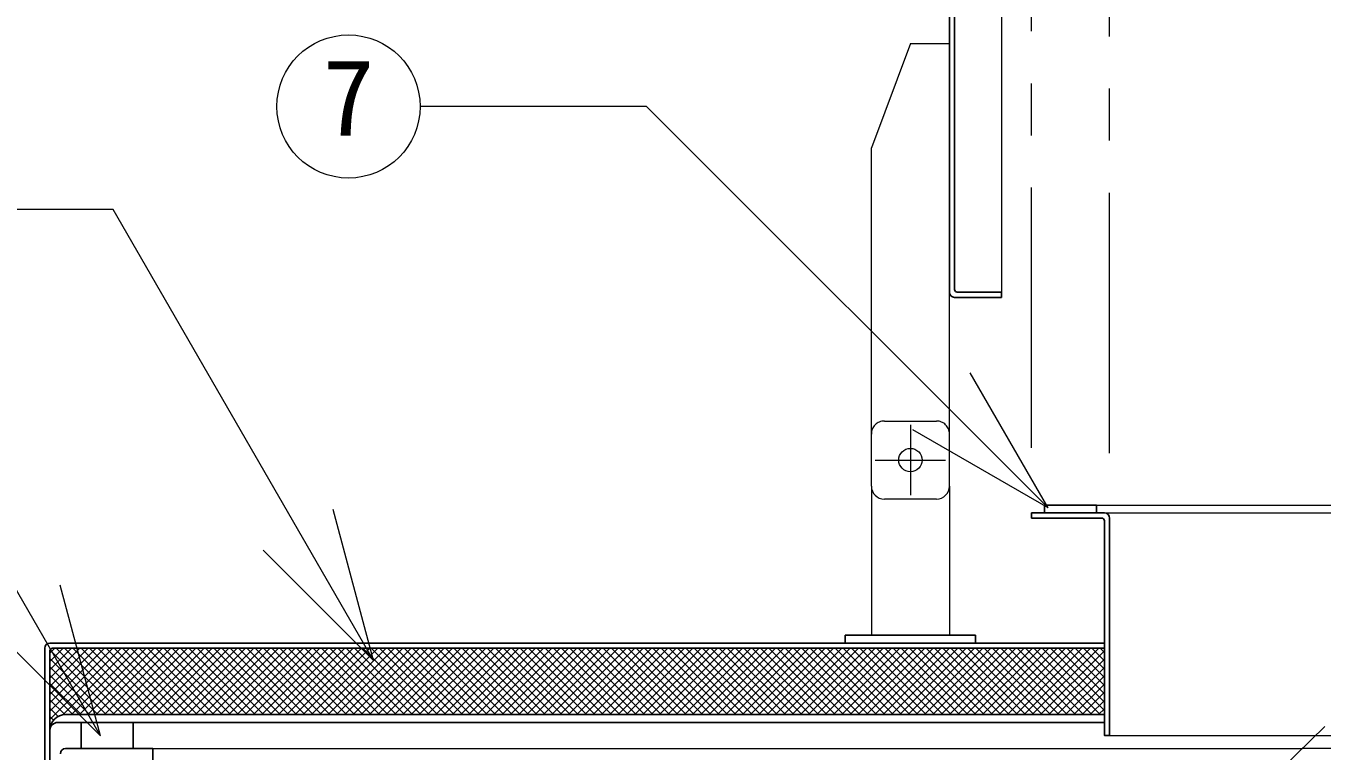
# Model space of a CAD drawing. Units: millimetres at full size, sheet at 1:20; details may follow other scales. Extents: x -4246 to 3854, y -2716 to 2904.
# Drawn here: x -3579.3 to -3081.5, y -447.7 to -169.1 of the extents above; entities that cross this region are included whole.
import ezdxf
from ezdxf.enums import TextEntityAlignment as Align

# ---------------------------------------------------------------- set-up
doc = ezdxf.new("R2010")
doc.units = ezdxf.units.MM
doc.header["$LTSCALE"] = 20
doc.linetypes.add('CHAIN1', pattern=[8, 5, -1, 1, -1])
doc.linetypes.add('DASHED1', pattern=[1.8, 1.2, -0.6])
doc.layers.add('0-0', color=7, linetype='Continuous', lineweight=9)
doc.styles.add('ＭＳ ゴシック', font='')
doc.styles.get('ＭＳ ゴシック').set_extended_font_data('MS Gothic')

msp = doc.modelspace()

# ---------------------------------------------------------------- linework, layer by layer
at = {"layer": '0-0', "color": 4, "linetype": 'CHAIN1'}
for p, q in [((-3193.1, -331.17), (-3193.1, 203.33)), ((-3163.1, -333.17), (-3163.1, 128.33)), ((-3239.6, -322.37), (-3239.6, -349.37)), ((-3253.1, -335.87), (-3226.1, -335.87))]:
    msp.add_line(p, q, dxfattribs=at)
at = {"layer": '0-0', "color": 4}
for p, q in [((-3204.6, 139.63), (-3204.6, -271.37)), ((-3254.6, -345.87), (-3254.6, -403.17)), ((-3224.6, -345.87), (-3224.6, -403.17)), ((-3168.1, -353.17), (-3014.93, -353.17)), ((-3165.1, -356.17), (-3017.01, -356.17)), ((-3570.1, -435.53), (-3542.75, -408.17)), ((-3570.1, -432.35), (-3545.93, -408.17)), ((-3570.1, -429.16), (-3549.11, -408.17)), ((-3570.1, -425.98), (-3552.29, -408.17)), ((-3570.1, -422.8), (-3555.48, -408.17)), ((-3570.1, -419.62), (-3558.66, -408.17)), ((-3570.1, -416.44), (-3561.84, -408.17)), ((-3570.1, -413.25), (-3565.02, -408.17)), ((-3570.1, -410.07), (-3568.2, -408.17)), ((-3567.66, -408.17), (-3542.16, -433.67)), ((-3565.16, -433.77), (-3539.57, -408.17)), ((-3564.48, -408.17), (-3538.98, -433.67)), ((-3561.88, -433.67), (-3536.38, -408.17)), ((-3561.3, -408.17), (-3535.8, -433.67)), ((-3558.7, -433.67), (-3533.2, -408.17)), ((-3558.12, -408.17), (-3532.62, -433.67)), ((-3555.52, -433.67), (-3530.02, -408.17)), ((-3554.94, -408.17), (-3529.44, -433.67)), ((-3552.34, -433.67), (-3526.84, -408.17)), ((-3551.76, -408.17), (-3526.26, -433.67)), ((-3549.16, -433.67), (-3523.66, -408.17)), ((-3548.57, -408.17), (-3523.07, -433.67)), ((-3545.97, -433.67), (-3520.47, -408.17)), ((-3545.39, -408.17), (-3519.89, -433.67)), ((-3542.79, -433.67), (-3517.29, -408.17)), ((-3542.21, -408.17), (-3516.71, -433.67)), ((-3539.61, -433.67), (-3514.11, -408.17)), ((-3539.03, -408.17), (-3513.53, -433.67)), ((-3536.43, -433.67), (-3510.93, -408.17)), ((-3535.85, -408.17), (-3510.35, -433.67)), ((-3533.25, -433.67), (-3507.75, -408.17)), ((-3532.66, -408.17), (-3507.16, -433.67)), ((-3530.06, -433.67), (-3504.56, -408.17)), ((-3529.48, -408.17), (-3503.98, -433.67)), ((-3526.88, -433.67), (-3501.38, -408.17)), ((-3526.3, -408.17), (-3500.8, -433.67)), ((-3523.7, -433.67), (-3498.2, -408.17)), ((-3523.12, -408.17), (-3497.62, -433.67)), ((-3520.52, -433.67), (-3495.02, -408.17)), ((-3519.94, -408.17), (-3494.44, -433.67)), ((-3517.34, -433.67), (-3491.84, -408.17)), ((-3516.75, -408.17), (-3491.25, -433.67)), ((-3514.15, -433.67), (-3488.65, -408.17)), ((-3513.57, -408.17), (-3488.07, -433.67)), ((-3510.97, -433.67), (-3485.47, -408.17)), ((-3510.39, -408.17), (-3484.89, -433.67)), ((-3507.79, -433.67), (-3482.29, -408.17)), ((-3507.21, -408.17), (-3481.71, -433.67)), ((-3504.61, -433.67), (-3479.11, -408.17)), ((-3504.03, -408.17), (-3478.53, -433.67)), ((-3501.43, -433.67), (-3475.93, -408.17)), ((-3500.84, -408.17), (-3475.34, -433.67)), ((-3498.24, -433.67), (-3472.74, -408.17)), ((-3497.66, -408.17), (-3472.16, -433.67)), ((-3495.06, -433.67), (-3469.56, -408.17)), ((-3494.48, -408.17), (-3468.98, -433.67)), ((-3491.88, -433.67), (-3466.38, -408.17)), ((-3491.3, -408.17), (-3465.8, -433.67)), ((-3488.7, -433.67), (-3463.2, -408.17)), ((-3488.12, -408.17), (-3462.62, -433.67)), ((-3485.52, -433.67), (-3460.02, -408.17)), ((-3484.93, -408.17), (-3459.43, -433.67)), ((-3482.33, -433.67), (-3456.83, -408.17)), ((-3481.75, -408.17), (-3456.25, -433.67)), ((-3479.15, -433.67), (-3453.65, -408.17)), ((-3478.57, -408.17), (-3453.07, -433.67)), ((-3475.97, -433.67), (-3450.47, -408.17)), ((-3475.39, -408.17), (-3449.89, -433.67)), ((-3472.79, -433.67), (-3447.29, -408.17)), ((-3472.21, -408.17), (-3446.71, -433.67)), ((-3469.61, -433.67), (-3444.11, -408.17)), ((-3469.02, -408.17), (-3443.52, -433.67)), ((-3466.42, -433.67), (-3440.92, -408.17)), ((-3465.84, -408.17), (-3440.34, -433.67)), ((-3463.24, -433.67), (-3437.74, -408.17)), ((-3462.66, -408.17), (-3437.16, -433.67)), ((-3460.06, -433.67), (-3434.56, -408.17)), ((-3459.48, -408.17), (-3433.98, -433.67)), ((-3456.88, -433.67), (-3431.38, -408.17)), ((-3456.3, -408.17), (-3430.8, -433.67)), ((-3453.7, -433.67), (-3428.2, -408.17)), ((-3453.11, -408.17), (-3427.61, -433.67)), ((-3450.52, -433.67), (-3425.02, -408.17)), ((-3449.93, -408.17), (-3424.43, -433.67)), ((-3447.33, -433.67), (-3421.83, -408.17)), ((-3446.75, -408.17), (-3421.25, -433.67)), ((-3444.15, -433.67), (-3418.65, -408.17)), ((-3443.57, -408.17), (-3418.07, -433.67)), ((-3440.97, -433.67), (-3415.47, -408.17)), ((-3440.39, -408.17), (-3414.89, -433.67)), ((-3437.79, -433.67), (-3412.29, -408.17)), ((-3437.2, -408.17), (-3411.7, -433.67)), ((-3434.61, -433.67), (-3409.11, -408.17)), ((-3434.02, -408.17), (-3408.52, -433.67)), ((-3431.42, -433.67), (-3405.92, -408.17)), ((-3430.84, -408.17), (-3405.34, -433.67)), ((-3428.24, -433.67), (-3402.74, -408.17)), ((-3427.66, -408.17), (-3402.16, -433.67)), ((-3425.06, -433.67), (-3399.56, -408.17)), ((-3424.48, -408.17), (-3398.98, -433.67)), ((-3421.88, -433.67), (-3396.38, -408.17)), ((-3421.29, -408.17), (-3395.79, -433.67)), ((-3418.7, -433.67), (-3393.2, -408.17)), ((-3418.11, -408.17), (-3392.61, -433.67)), ((-3415.51, -433.67), (-3390.01, -408.17)), ((-3414.93, -408.17), (-3389.43, -433.67)), ((-3412.33, -433.67), (-3386.83, -408.17)), ((-3411.75, -408.17), (-3386.25, -433.67)), ((-3409.15, -433.67), (-3383.65, -408.17)), ((-3408.57, -408.17), (-3383.07, -433.67)), ((-3405.97, -433.67), (-3380.47, -408.17)), ((-3405.38, -408.17), (-3379.88, -433.67)), ((-3402.79, -433.67), (-3377.29, -408.17)), ((-3402.2, -408.17), (-3376.7, -433.67)), ((-3399.6, -433.67), (-3374.1, -408.17)), ((-3399.02, -408.17), (-3373.52, -433.67)), ((-3396.42, -433.67), (-3370.92, -408.17)), ((-3395.84, -408.17), (-3370.34, -433.67)), ((-3393.24, -433.67), (-3367.74, -408.17)), ((-3392.66, -408.17), (-3367.16, -433.67)), ((-3390.06, -433.67), (-3364.56, -408.17)), ((-3389.47, -408.17), (-3363.97, -433.67)), ((-3386.88, -433.67), (-3361.38, -408.17)), ((-3386.29, -408.17), (-3360.79, -433.67)), ((-3383.69, -433.67), (-3358.19, -408.17)), ((-3383.11, -408.17), (-3357.61, -433.67)), ((-3380.51, -433.67), (-3355.01, -408.17)), ((-3379.93, -408.17), (-3354.43, -433.67)), ((-3377.33, -433.67), (-3351.83, -408.17)), ((-3376.75, -408.17), (-3351.25, -433.67)), ((-3374.15, -433.67), (-3348.65, -408.17)), ((-3373.56, -408.17), (-3348.06, -433.67)), ((-3370.97, -433.67), (-3345.47, -408.17)), ((-3370.38, -408.17), (-3344.88, -433.67)), ((-3367.78, -433.67), (-3342.28, -408.17)), ((-3367.2, -408.17), (-3341.7, -433.67)), ((-3364.6, -433.67), (-3339.1, -408.17)), ((-3364.02, -408.17), (-3338.52, -433.67)), ((-3361.42, -433.67), (-3335.92, -408.17)), ((-3360.84, -408.17), (-3335.34, -433.67)), ((-3358.24, -433.67), (-3332.74, -408.17)), ((-3357.65, -408.17), (-3332.15, -433.67)), ((-3355.06, -433.67), (-3329.56, -408.17)), ((-3354.47, -408.17), (-3328.97, -433.67)), ((-3351.87, -433.67), (-3326.37, -408.17)), ((-3351.29, -408.17), (-3325.79, -433.67)), ((-3348.69, -433.67), (-3323.19, -408.17)), ((-3348.11, -408.17), (-3322.61, -433.67)), ((-3345.51, -433.67), (-3320.01, -408.17)), ((-3344.93, -408.17), (-3319.43, -433.67)), ((-3342.33, -433.67), (-3316.83, -408.17)), ((-3341.74, -408.17), (-3316.24, -433.67)), ((-3339.15, -433.67), (-3313.65, -408.17)), ((-3338.56, -408.17), (-3313.06, -433.67)), ((-3335.96, -433.67), (-3310.46, -408.17)), ((-3335.38, -408.17), (-3309.88, -433.67)), ((-3332.78, -433.67), (-3307.28, -408.17)), ((-3332.2, -408.17), (-3306.7, -433.67)), ((-3329.6, -433.67), (-3304.1, -408.17)), ((-3329.02, -408.17), (-3303.52, -433.67)), ((-3326.42, -433.67), (-3300.92, -408.17)), ((-3325.83, -408.17), (-3300.33, -433.67)), ((-3323.24, -433.67), (-3297.74, -408.17)), ((-3322.65, -408.17), (-3297.15, -433.67)), ((-3320.05, -433.67), (-3294.55, -408.17)), ((-3319.47, -408.17), (-3293.97, -433.67)), ((-3316.87, -433.67), (-3291.37, -408.17)), ((-3316.29, -408.17), (-3290.79, -433.67)), ((-3313.69, -433.67), (-3288.19, -408.17)), ((-3313.11, -408.17), (-3287.61, -433.67)), ((-3310.51, -433.67), (-3285.01, -408.17)), ((-3309.92, -408.17), (-3284.42, -433.67)), ((-3307.33, -433.67), (-3281.83, -408.17)), ((-3306.74, -408.17), (-3281.24, -433.67)), ((-3304.14, -433.67), (-3278.64, -408.17)), ((-3303.56, -408.17), (-3278.06, -433.67)), ((-3300.96, -433.67), (-3275.46, -408.17)), ((-3300.38, -408.17), (-3274.88, -433.67)), ((-3297.78, -433.67), (-3272.28, -408.17)), ((-3297.2, -408.17), (-3271.7, -433.67)), ((-3294.6, -433.67), (-3269.1, -408.17)), ((-3294.01, -408.17), (-3268.51, -433.67)), ((-3291.42, -433.67), (-3265.92, -408.17)), ((-3290.83, -408.17), (-3265.33, -433.67)), ((-3288.23, -433.67), (-3262.73, -408.17)), ((-3287.65, -408.17), (-3262.15, -433.67)), ((-3285.05, -433.67), (-3259.55, -408.17)), ((-3284.47, -408.17), (-3258.97, -433.67)), ((-3281.87, -433.67), (-3256.37, -408.17)), ((-3281.29, -408.17), (-3255.79, -433.67)), ((-3278.69, -433.67), (-3253.19, -408.17)), ((-3278.1, -408.17), (-3252.6, -433.67)), ((-3275.51, -433.67), (-3250.01, -408.17)), ((-3274.92, -408.17), (-3249.42, -433.67)), ((-3272.32, -433.67), (-3246.82, -408.17)), ((-3271.74, -408.17), (-3246.24, -433.67)), ((-3269.14, -433.67), (-3243.64, -408.17)), ((-3268.56, -408.17), (-3243.06, -433.67)), ((-3265.96, -433.67), (-3240.46, -408.17)), ((-3265.38, -408.17), (-3239.88, -433.67)), ((-3262.78, -433.67), (-3237.28, -408.17)), ((-3262.19, -408.17), (-3236.69, -433.67)), ((-3259.6, -433.67), (-3234.1, -408.17)), ((-3259.01, -408.17), (-3233.51, -433.67)), ((-3256.41, -433.67), (-3230.91, -408.17)), ((-3255.83, -408.17), (-3230.33, -433.67)), ((-3253.23, -433.67), (-3227.73, -408.17)), ((-3252.65, -408.17), (-3227.15, -433.67)), ((-3250.05, -433.67), (-3224.55, -408.17)), ((-3249.47, -408.17), (-3223.97, -433.67)), ((-3246.87, -433.67), (-3221.37, -408.17)), ((-3246.28, -408.17), (-3220.78, -433.67)), ((-3243.69, -433.67), (-3218.19, -408.17)), ((-3243.1, -408.17), (-3217.6, -433.67)), ((-3240.5, -433.67), (-3215, -408.17)), ((-3239.92, -408.17), (-3214.42, -433.67)), ((-3237.32, -433.67), (-3211.82, -408.17)), ((-3236.74, -408.17), (-3211.24, -433.67)), ((-3234.14, -433.67), (-3208.64, -408.17)), ((-3233.56, -408.17), (-3208.06, -433.67)), ((-3230.96, -433.67), (-3205.46, -408.17)), ((-3230.37, -408.17), (-3204.87, -433.67)), ((-3227.78, -433.67), (-3202.28, -408.17)), ((-3227.19, -408.17), (-3201.69, -433.67)), ((-3224.59, -433.67), (-3199.09, -408.17)), ((-3224.01, -408.17), (-3198.51, -433.67)), ((-3221.41, -433.67), (-3195.91, -408.17)), ((-3220.83, -408.17), (-3195.33, -433.67)), ((-3218.23, -433.67), (-3192.73, -408.17)), ((-3217.65, -408.17), (-3192.15, -433.67)), ((-3215.05, -433.67), (-3189.55, -408.17)), ((-3214.47, -408.17), (-3188.97, -433.67)), ((-3211.87, -433.67), (-3186.37, -408.17)), ((-3211.28, -408.17), (-3185.78, -433.67)), ((-3208.68, -433.67), (-3183.18, -408.17)), ((-3208.1, -408.17), (-3182.6, -433.67)), ((-3205.5, -433.67), (-3180, -408.17)), ((-3204.92, -408.17), (-3179.42, -433.67)), ((-3202.32, -433.67), (-3176.82, -408.17)), ((-3201.74, -408.17), (-3176.24, -433.67)), ((-3199.14, -433.67), (-3173.64, -408.17)), ((-3198.56, -408.17), (-3173.06, -433.67)), ((-3195.96, -433.67), (-3170.46, -408.17)), ((-3195.37, -408.17), (-3169.87, -433.67)), ((-3192.77, -433.67), (-3167.27, -408.17)), ((-3192.19, -408.17), (-3166.69, -433.67)), ((-3189.01, -408.17), (-3165.1, -432.08)), ((-3185.83, -408.17), (-3165.1, -428.9)), ((-3182.65, -408.17), (-3165.1, -425.72)), ((-3179.46, -408.17), (-3165.1, -422.53)), ((-3176.28, -408.17), (-3165.1, -419.35)), ((-3173.1, -408.17), (-3165.1, -416.17)), ((-3169.92, -408.17), (-3165.1, -412.99)), ((-3166.74, -408.17), (-3165.1, -409.81)), ((-3570.1, -412.1), (-3548.53, -433.67)), ((-3570.08, -408.94), (-3545.35, -433.67)), ((-3189.59, -433.67), (-3165.1, -409.18)), ((-3186.41, -433.67), (-3165.1, -412.37)), ((-3570.1, -415.28), (-3551.71, -433.67)), ((-3183.23, -433.67), (-3165.1, -415.55)), ((-3570.1, -418.46), (-3554.89, -433.67)), ((-3570.1, -421.65), (-3558.07, -433.67)), ((-3180.05, -433.67), (-3165.1, -418.73)), ((-3176.86, -433.67), (-3165.1, -421.91)), ((-3570.1, -424.83), (-3561.26, -433.67)), ((-3570.1, -428.01), (-3564.43, -433.68)), ((-3173.68, -433.67), (-3165.1, -425.09)), ((-3570.1, -431.19), (-3566.92, -434.38)), ((-3170.5, -433.67), (-3165.1, -428.28)), ((-3167.32, -433.67), (-3165.1, -431.46)), ((-3570.1, -434.37), (-3568.68, -435.8)), ((-3570.1, -437.56), (-3569.82, -437.84)), ((-3570.1, -438.71), (-3570.01, -438.62)), ((-3530.6, -446.67), (-3089, -446.67))]:
    msp.add_line(p, q, dxfattribs=at)
at = {"layer": '0-0', "color": 5, "lineweight": 25}
for p, q in [((-3224.6, 133.38), (-3224.6, -271.37)), ((-3222.6, 133.38), (-3222.6, -270.37)), ((-3222.6, -273.37), (-3204.6, -273.37)), ((-3221.6, -271.37), (-3204.6, -271.37)), ((-3204.6, -271.37), (-3204.6, -273.37)), ((-3188.1, -353.17), (-3188.1, -356.17)), ((-3168.1, -353.17), (-3188.1, -353.17)), ((-3168.1, -353.17), (-3168.1, -356.17)), ((-3193.1, -356.17), (-3193.1, -358.17)), ((-3193.1, -356.17), (-3165.1, -356.17)), ((-3166.1, -358.17), (-3193.1, -358.17)), ((-3163.1, -358.17), (-3163.1, -441.67)), ((-3264.6, -403.17), (-3264.6, -406.17)), ((-3572.1, -408.17), (-3572.1, -486.17)), ((-3570.1, -406.17), (-3165.1, -406.17)), ((-3569.1, -408.17), (-3165.1, -408.17)), ((-3570.1, -409.17), (-3570.1, -486.17)), ((-3165.1, -436.67), (-3567.1, -436.67)), ((-3165.1, -433.67), (-3564.1, -433.67)), ((-3558.1, -446.67), (-3558.1, -436.67)), ((-3538.1, -446.67), (-3538.1, -436.67)), ((-3530.6, -446.67), (-3564.1, -446.67)), ((-3530.6, -806.58), (-3530.6, -446.67))]:
    msp.add_line(p, q, dxfattribs=at)
at = {"layer": '0-0', "lineweight": 18}
for p, q in [((-3239.6, -175.87), (-3254.6, -215.87)), ((-3239.6, -175.87), (-3224.6, -175.87)), ((-3254.6, -345.87), (-3254.6, -215.87)), ((-3545.82, -239.64), (-3633.85, -239.64)), ((-3445.79, -412.89), (-3545.82, -239.64)), ((-3224.6, -345.87), (-3224.6, -271.37)), ((-3186.7, -354.29), (-3216.7, -302.33)), ((-3186.7, -354.29), (-3238.66, -324.29)), ((-3229.6, -350.87), (-3249.6, -350.87)), ((-3445.79, -412.89), (-3461.32, -354.93)), ((-3445.79, -412.89), (-3488.22, -370.46)), ((-3550.64, -441.85), (-3566.17, -383.9)), ((-3550.64, -441.85), (-3593.07, -399.43)), ((-3163.1, -441.67), (-3083.92, -441.67))]:
    msp.add_line(p, q, dxfattribs=at)
at = {"layer": '0-0', "color": 4, "linetype": 'DASHED1'}
for p, q in [((-3249.6, -320.87), (-3229.6, -320.87)), ((-3083.92, -441.67), (-2826.1, -441.67))]:
    msp.add_line(p, q, dxfattribs=at)
at = {"layer": '0-0', "linetype": 'DASHED1', "lineweight": 18}
msp.add_line((-2427.1, -446.67), (-3089, -446.67), dxfattribs=at)
at = {"layer": '0-0', "lineweight": 18}
for points in [[(-3186.7, -354.29), (-3340.93, -200.05), (-3427.92, -200.05)], [(-3550.64, -441.85), (-3633.49, -298.36), (-3723.89, -298.36)], [(-3080.35, -438.17), (-3096.75, -454.28), (-3106.82, -462.98), (-3121.52, -474.2), (-3148.48, -491.68), (-3176.76, -507.66), (-3205.49, -523.11), (-3233.83, -539.04), (-3260.93, -556.44), (-3275.75, -567.59), (-3290.13, -580.05), (-3313.2, -603.56), (-3334.77, -628.85), (-3355.61, -655.02), (-3376.49, -681.17), (-3398.19, -706.41), (-3411.46, -720.26), (-3424.24, -732.35), (-3447.49, -751.81), (-3472.02, -769.8), (-3497.55, -786.64), (-3523.82, -802.64), (-3550.52, -818.14), (-3566.1, -827.02)]]:
    msp.add_lwpolyline(points, dxfattribs=at)
at = {"layer": '0-0', "color": 5, "lineweight": 25}
for points in [[(-3165.1, -359.17), (-3165.1, -441.67), (-3163.1, -441.67)], [(-3264.6, -403.17), (-3214.6, -403.17), (-3214.6, -406.17)]]:
    msp.add_lwpolyline(points, dxfattribs=at)
at = {"layer": '0-0', "lineweight": 18}
for centre, radius in [((-3455.42, -200.05), 27.5), ((-3239.6, -335.87), 4.5)]:
    msp.add_circle(centre, radius, dxfattribs=at)
at = {"layer": '0-0', "color": 5, "lineweight": 25}
for centre, radius, start, end in [((-3222.6, -271.37), 2, 180, 270), ((-3221.6, -270.37), 1, 180, 270), ((-3166.1, -359.17), 1, 0, 90), ((-3165.1, -358.17), 2, 0, 90), ((-3570.1, -408.17), 2, 90, 180), ((-3569.1, -409.17), 1, 90, 180), ((-3564.1, -439.67), 6, 90, 180), ((-3567.1, -439.67), 3, 90, 180), ((-3564.1, -448.67), 2, 90, 180)]:
    msp.add_arc(centre, radius, start, end, dxfattribs=at)
at = {"layer": '0-0', "color": 4, "linetype": 'DASHED1'}
for centre, start, end in [((-3249.6, -325.87), 90, 180), ((-3229.6, -325.87), 0, 90)]:
    msp.add_arc(centre, 5, start, end, dxfattribs=at)
at = {"layer": '0-0', "lineweight": 18}
for centre, start, end in [((-3249.6, -345.87), 180, 270), ((-3229.6, -345.87), 270, 0)]:
    msp.add_arc(centre, 5, start, end, dxfattribs=at)

# ---------------------------------------------------------------- texts
at = {"layer": '0-0', "style": 'ＭＳ ゴシック'}
msp.add_text('7', height=29.33, dxfattribs=at).set_placement((-3465.42, -220.05), align=Align.BOTTOM_LEFT)

doc.saveas('drawing.dxf')
